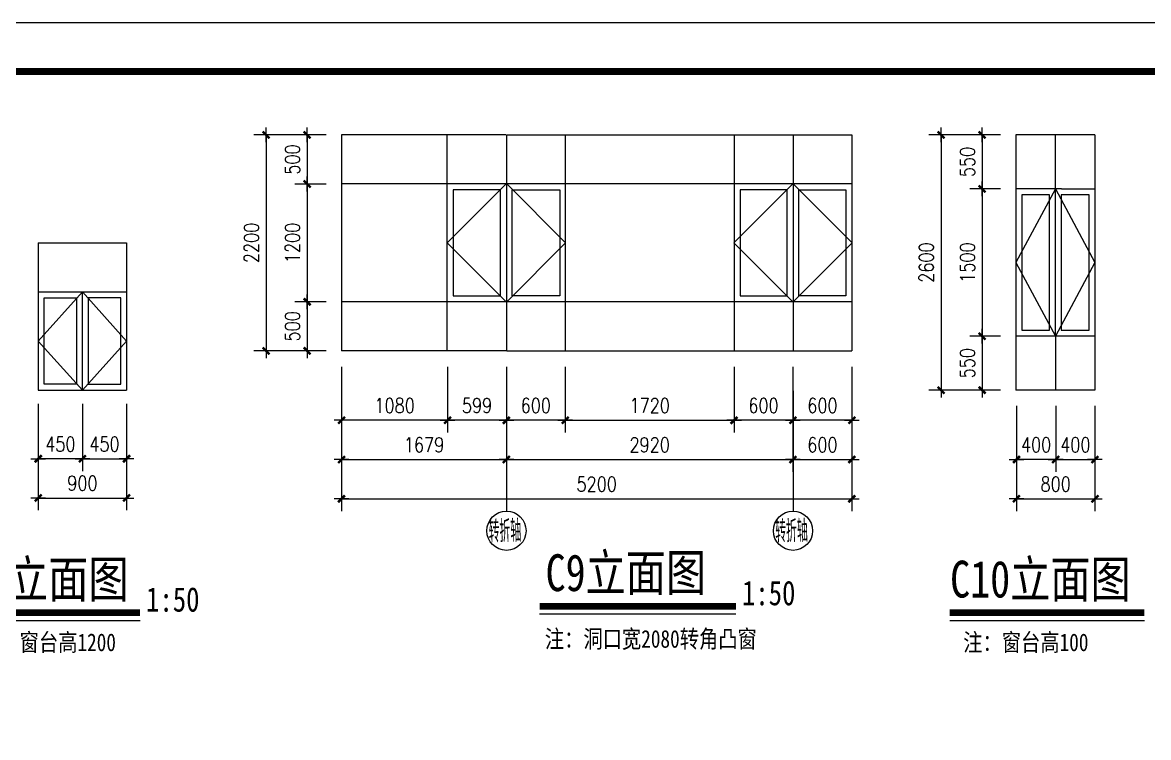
# Model space of a CAD drawing. Extents: x 12400 to 217743, y 90685 to 209848.
# Drawn here: x 200470 to 211942, y 125387 to 132670 of the extents above; entities that cross this region are included whole.
import ezdxf
from ezdxf.enums import TextEntityAlignment as Align

# ---------------------------------------------------------------- set-up
doc = ezdxf.new("R2010")
doc.units = 0
doc.header["$LTSCALE"] = 200
doc.layers.get('0').update_dxf_attribs({"linetype": 'CONTINUOUS'})
doc.layers.get('DEFPOINTS').update_dxf_attribs({"linetype": 'CONTINUOUS'})
for name, color, linetype in [('AXIS_TEXT', 7, 'CONTINUOUS'), ('PUB_DIM', 3, 'CONTINUOUS'), ('PUB_TITLE', 143, 'CONTINUOUS'), ('WINDOW', 2, 'CONTINUOUS')]:
    doc.layers.add(name, color=color, linetype=linetype)
doc.layers.add('LAYER1', color=3, linetype='CONTINUOUS', lineweight=18)
doc.styles.add('-黑体', font='SIMHEI.TTF', dxfattribs={"width": 0.8})
doc.styles.add('_HZTXT', font='txt.shx', dxfattribs={"width": 0.8, "bigfont": 'hztxt.shx'})
doc.styles.add('DIM_FONT', font='SIMPLEX', dxfattribs={"width": 0.8})
doc.dimstyles.new('DIMN50', dxfattribs={"dimscale": 0.5, "dimtxt": 300, "dimasz": 1, "dimexe": 250, "dimexo": 300, "dimgap": 150, "dimtad": 1, "dimdec": 0, "dimzin": 0, "dimdsep": 46, "dimtxsty": 'DIM_FONT', "dimblk": '_DIMX', "dimblk1": 'DOTSMALL', "dimblk2": 'DOTSMALL', "dimcen": 2.5, "dimclrt": 7, "dimadec": 0, "dimazin": 0, "dimtfac": 1, "dimtdec": 0, "dimtix": 1, "dimtmove": 2, "dimatfit": 3, "dimldrblk": '_DIMX', "dimfxl": 0, "dimtolj": 1, "dimtzin": 0, "dimarcsym": 0})

# ---------------------------------------------------------------- blocks, each defined once
blk = doc.blocks.new('_DIMX')
blk.add_line((-150, 0), (150, 0))
at = {"const_width": 50}
blk.add_lwpolyline([(-70, -70), (70, 70)], dxfattribs=at)
blk = doc.blocks.new('*D2482')
at = {"layer": 'DEFPOINTS', "color": 0, "linetype": 'Continuous'}
for p in [(201080, 128935, -483), (201530, 128935), (201530, 128226)]:
    blk.add_point(p, dxfattribs=at)
at = {"layer": 'PUB_DIM', "color": 0, "linetype": 'Continuous', "lineweight": -2}
for p, q in [((201080, 128785), (201080, 128101)), ((201530, 128785), (201530, 128101)), ((201080, 128226), (201079, 128226)), ((201080, 128226), (201530, 128226)), ((201531, 128226), (201531, 128226))]:
    blk.add_line(p, q, dxfattribs=at)
at = {"layer": 'PUB_DIM', "color": 0, "linetype": 'Continuous', "lineweight": -2, "xscale": 0.5, "yscale": 0.5, "zscale": 0.5}
blk.add_blockref('_DIMX', (201080, 128226), dxfattribs=at)
at = {"layer": 'PUB_DIM', "color": 0, "linetype": 'Continuous', "lineweight": -2, "xscale": 0.5, "yscale": 0.5, "zscale": 0.5, "rotation": 180}
blk.add_blockref('_DIMX', (201530, 128226), dxfattribs=at)
at = {"layer": 'PUB_DIM', "color": 7, "linetype": 'Continuous', "insert": (201305, 128376), "char_height": 150, "attachment_point": 5, "style": 'DIM_FONT'}
blk.add_mtext('\\A1;450', dxfattribs=at)
blk = doc.blocks.new('_DOTSMALL')
at = {"color": 0, "linetype": 'ByBlock', "const_width": 0.5}
blk.add_lwpolyline([(-0.0625, 0, 1), (0.0625, 0, 1)], format="xyb", close=True, dxfattribs=at)
blk = doc.blocks.new('*D2483')
at = {"layer": 'DEFPOINTS', "color": 0, "linetype": 'Continuous'}
for p in [(200630, 128935), (201080, 128935, -483), (200630, 128226)]:
    blk.add_point(p, dxfattribs=at)
at = {"layer": 'PUB_DIM', "color": 0, "linetype": 'Continuous', "lineweight": -2}
for p, q in [((200630, 128785), (200630, 128101)), ((201080, 128785), (201080, 128101)), ((200630, 128226), (200629, 128226)), ((201080, 128226), (200630, 128226)), ((201081, 128226), (201081, 128226))]:
    blk.add_line(p, q, dxfattribs=at)
at = {"layer": 'PUB_DIM', "color": 0, "linetype": 'Continuous', "lineweight": -2, "xscale": 0.5, "yscale": 0.5, "zscale": 0.5}
blk.add_blockref('_DIMX', (200630, 128226), dxfattribs=at)
at = {"layer": 'PUB_DIM', "color": 0, "linetype": 'Continuous', "lineweight": -2, "xscale": 0.5, "yscale": 0.5, "zscale": 0.5, "rotation": 180}
blk.add_blockref('_DIMX', (201080, 128226), dxfattribs=at)
at = {"layer": 'PUB_DIM', "color": 7, "linetype": 'Continuous', "insert": (200855, 128376), "char_height": 150, "attachment_point": 5, "style": 'DIM_FONT'}
blk.add_mtext('\\A1;450', dxfattribs=at)
blk = doc.blocks.new('*D2487')
at = {"layer": 'DEFPOINTS', "color": 0, "linetype": 'Continuous'}
for p in [(200630, 128647), (201530, 128251), (201530, 127826)]:
    blk.add_point(p, dxfattribs=at)
at = {"layer": 'PUB_DIM', "color": 0, "linetype": 'Continuous', "lineweight": -2}
for p, q in [((200630, 128497), (200630, 127701)), ((201530, 128101), (201530, 127701)), ((200631, 127826), (201530, 127826))]:
    blk.add_line(p, q, dxfattribs=at)
at = {"layer": 'PUB_DIM', "color": 0, "linetype": 'Continuous', "lineweight": -2, "xscale": 0.5, "yscale": 0.5, "zscale": 0.5, "rotation": 180}
blk.add_blockref('_DIMX', (200630, 127826), dxfattribs=at)
at = {"layer": 'PUB_DIM', "color": 0, "linetype": 'Continuous', "lineweight": -2, "xscale": 0.5, "yscale": 0.5, "zscale": 0.5}
blk.add_blockref('_DIMX', (201530, 127826), dxfattribs=at)
at = {"layer": 'PUB_DIM', "color": 7, "linetype": 'Continuous', "insert": (201080, 127976), "char_height": 150, "attachment_point": 5, "style": 'DIM_FONT'}
blk.add_mtext('\\A1;900', dxfattribs=at)
blk = doc.blocks.new('*D2488')
at = {"layer": 'DEFPOINTS', "color": 0, "linetype": 'Continuous'}
for p in [(205400, 129314), (206000, 129314, -483), (205400, 128618)]:
    blk.add_point(p, dxfattribs=at)
at = {"layer": 'PUB_DIM', "color": 0, "linetype": 'Continuous', "lineweight": -2}
for p, q in [((205400, 129164), (205400, 128493)), ((206000, 129164), (206000, 128493)), ((206000, 128618), (205401, 128618))]:
    blk.add_line(p, q, dxfattribs=at)
at = {"layer": 'PUB_DIM', "color": 0, "linetype": 'Continuous', "lineweight": -2, "xscale": 0.5, "yscale": 0.5, "zscale": 0.5, "rotation": 180}
blk.add_blockref('_DIMX', (205400, 128618), dxfattribs=at)
at = {"layer": 'PUB_DIM', "color": 0, "linetype": 'Continuous', "lineweight": -2, "xscale": 0.5, "yscale": 0.5, "zscale": 0.5}
blk.add_blockref('_DIMX', (206000, 128618), dxfattribs=at)
at = {"layer": 'PUB_DIM', "color": 7, "linetype": 'Continuous', "insert": (205700, 128768), "char_height": 150, "attachment_point": 5, "style": 'DIM_FONT'}
blk.add_mtext('\\A1;600', dxfattribs=at)
blk = doc.blocks.new('*D2489')
at = {"layer": 'DEFPOINTS', "color": 0, "linetype": 'Continuous'}
for p in [(206000, 129314), (207720, 129314, -483), (207720, 128618)]:
    blk.add_point(p, dxfattribs=at)
at = {"layer": 'PUB_DIM', "color": 0, "linetype": 'Continuous', "lineweight": -2}
for p, q in [((206000, 129164), (206000, 128493)), ((207720, 129164), (207720, 128493)), ((206001, 128618), (207720, 128618))]:
    blk.add_line(p, q, dxfattribs=at)
at = {"layer": 'PUB_DIM', "color": 0, "linetype": 'Continuous', "lineweight": -2, "xscale": 0.5, "yscale": 0.5, "zscale": 0.5, "rotation": 180}
blk.add_blockref('_DIMX', (206000, 128618), dxfattribs=at)
at = {"layer": 'PUB_DIM', "color": 0, "linetype": 'Continuous', "lineweight": -2, "xscale": 0.5, "yscale": 0.5, "zscale": 0.5}
blk.add_blockref('_DIMX', (207720, 128618), dxfattribs=at)
at = {"layer": 'PUB_DIM', "color": 7, "linetype": 'Continuous', "insert": (206860, 128768), "char_height": 150, "attachment_point": 5, "style": 'DIM_FONT'}
blk.add_mtext('\\A1;1720', dxfattribs=at)
blk = doc.blocks.new('*D2490')
at = {"layer": 'DEFPOINTS', "color": 0, "linetype": 'Continuous'}
for p in [(205400, 129073, 665), (208320, 129083, 982), (208320, 128218)]:
    blk.add_point(p, dxfattribs=at)
at = {"layer": 'PUB_DIM', "color": 0, "linetype": 'Continuous', "lineweight": -2}
for p, q in [((205400, 128923), (205400, 128093)), ((208320, 128933), (208320, 128093)), ((205401, 128218), (208320, 128218))]:
    blk.add_line(p, q, dxfattribs=at)
at = {"layer": 'PUB_DIM', "color": 0, "linetype": 'Continuous', "lineweight": -2, "xscale": 0.5, "yscale": 0.5, "zscale": 0.5, "rotation": 180}
blk.add_blockref('_DIMX', (205400, 128218), dxfattribs=at)
at = {"layer": 'PUB_DIM', "color": 0, "linetype": 'Continuous', "lineweight": -2, "xscale": 0.5, "yscale": 0.5, "zscale": 0.5}
blk.add_blockref('_DIMX', (208320, 128218), dxfattribs=at)
at = {"layer": 'PUB_DIM', "color": 7, "linetype": 'Continuous', "insert": (206860, 128368), "char_height": 150, "attachment_point": 5, "style": 'DIM_FONT'}
blk.add_mtext('\\A1;2920', dxfattribs=at)
blk = doc.blocks.new('*D2491')
at = {"layer": 'DEFPOINTS', "color": 0, "linetype": 'Continuous'}
for p in [(203715, 131025), (203370, 129825), (203715, 129825)]:
    blk.add_point(p, dxfattribs=at)
at = {"layer": 'PUB_DIM', "color": 0, "linetype": 'Continuous', "lineweight": -2}
for p, q in [((203565, 131025), (203245, 131025)), ((203370, 131025), (203370, 129826)), ((203565, 129825), (203245, 129825))]:
    blk.add_line(p, q, dxfattribs=at)
at = {"layer": 'PUB_DIM', "color": 0, "linetype": 'Continuous', "lineweight": -2, "xscale": 0.5, "yscale": 0.5, "zscale": 0.5}
for p, rotation in [((203370, 131025), 90), ((203370, 129825), 270)]:
    blk.add_blockref('_DIMX', p, dxfattribs=dict(at, rotation=rotation))
at = {"layer": 'PUB_DIM', "color": 7, "linetype": 'Continuous', "insert": (203220, 130425), "char_height": 150, "attachment_point": 5, "rotation": 90, "style": 'DIM_FONT'}
blk.add_mtext('\\A1;1200', dxfattribs=at)
blk = doc.blocks.new('*D2492')
at = {"layer": 'DEFPOINTS', "color": 0, "linetype": 'Continuous'}
for p in [(203643, 131525), (202952, 129325), (203643, 129325)]:
    blk.add_point(p, dxfattribs=at)
at = {"layer": 'PUB_DIM', "color": 0, "linetype": 'Continuous', "lineweight": -2}
for p, q in [((203493, 131525), (202827, 131525)), ((202952, 131525), (202952, 129326)), ((203493, 129325), (202827, 129325))]:
    blk.add_line(p, q, dxfattribs=at)
at = {"layer": 'PUB_DIM', "color": 0, "linetype": 'Continuous', "lineweight": -2, "xscale": 0.5, "yscale": 0.5, "zscale": 0.5}
for p, rotation in [((202952, 131525), 90), ((202952, 129325), 270)]:
    blk.add_blockref('_DIMX', p, dxfattribs=dict(at, rotation=rotation))
at = {"layer": 'PUB_DIM', "color": 7, "linetype": 'Continuous', "insert": (202802, 130425), "char_height": 150, "attachment_point": 5, "rotation": 90, "style": 'DIM_FONT'}
blk.add_mtext('\\A1;2200', dxfattribs=at)
blk = doc.blocks.new('*D2493')
at = {"layer": 'DEFPOINTS', "color": 0, "linetype": 'Continuous'}
for p in [(203715, 131525), (203370, 131025), (203715, 131025)]:
    blk.add_point(p, dxfattribs=at)
at = {"layer": 'PUB_DIM', "color": 0, "linetype": 'Continuous', "lineweight": -2}
for p, q in [((203565, 131525), (203245, 131525)), ((203370, 131525), (203370, 131026)), ((203565, 131025), (203245, 131025))]:
    blk.add_line(p, q, dxfattribs=at)
at = {"layer": 'PUB_DIM', "color": 0, "linetype": 'Continuous', "lineweight": -2, "xscale": 0.5, "yscale": 0.5, "zscale": 0.5}
for p, rotation in [((203370, 131525), 90), ((203370, 131025), 270)]:
    blk.add_blockref('_DIMX', p, dxfattribs=dict(at, rotation=rotation))
at = {"layer": 'PUB_DIM', "color": 7, "linetype": 'Continuous', "insert": (203220, 131275), "char_height": 150, "attachment_point": 5, "rotation": 90, "style": 'DIM_FONT'}
blk.add_mtext('\\A1;500', dxfattribs=at)
blk = doc.blocks.new('*D2494')
at = {"layer": 'DEFPOINTS', "color": 0, "linetype": 'Continuous'}
for p in [(203715, 129825), (203370, 129325), (203715, 129325)]:
    blk.add_point(p, dxfattribs=at)
at = {"layer": 'PUB_DIM', "color": 0, "linetype": 'Continuous', "lineweight": -2}
for p, q in [((203565, 129825), (203245, 129825)), ((203370, 129825), (203370, 129326)), ((203565, 129325), (203245, 129325))]:
    blk.add_line(p, q, dxfattribs=at)
at = {"layer": 'PUB_DIM', "color": 0, "linetype": 'Continuous', "lineweight": -2, "xscale": 0.5, "yscale": 0.5, "zscale": 0.5}
for p, rotation in [((203370, 129825), 90), ((203370, 129325), 270)]:
    blk.add_blockref('_DIMX', p, dxfattribs=dict(at, rotation=rotation))
at = {"layer": 'PUB_DIM', "color": 7, "linetype": 'Continuous', "insert": (203220, 129575), "char_height": 150, "attachment_point": 5, "rotation": 90, "style": 'DIM_FONT'}
blk.add_mtext('\\A1;500', dxfattribs=at)
blk = doc.blocks.new('A$C55AC4DBD')
blk.add_circle((200, 200, 483), 200)
at = {"layer": 'AXIS_TEXT', "style": '_HZTXT', "width": 0.51111}
blk.add_attdef('转折轴', text='', height=224, rotation=1.7767, dxfattribs=at).set_placement((22, 78, 483), (354, 88, 483), align=Align.FIT)
blk = doc.blocks.new('*D2495')
at = {"layer": 'DEFPOINTS', "color": 0, "linetype": 'Continuous'}
for p in [(207720, 129314), (208320, 129314, -483), (207720, 128618)]:
    blk.add_point(p, dxfattribs=at)
at = {"layer": 'PUB_DIM', "color": 0, "linetype": 'Continuous', "lineweight": -2}
for p, q in [((207720, 129164), (207720, 128493)), ((208320, 129164), (208320, 128493)), ((208320, 128618), (207721, 128618))]:
    blk.add_line(p, q, dxfattribs=at)
at = {"layer": 'PUB_DIM', "color": 0, "linetype": 'Continuous', "lineweight": -2, "xscale": 0.5, "yscale": 0.5, "zscale": 0.5, "rotation": 180}
blk.add_blockref('_DIMX', (207720, 128618), dxfattribs=at)
at = {"layer": 'PUB_DIM', "color": 0, "linetype": 'Continuous', "lineweight": -2, "xscale": 0.5, "yscale": 0.5, "zscale": 0.5}
blk.add_blockref('_DIMX', (208320, 128618), dxfattribs=at)
at = {"layer": 'PUB_DIM', "color": 7, "linetype": 'Continuous', "insert": (208020, 128768), "char_height": 150, "attachment_point": 5, "style": 'DIM_FONT'}
blk.add_mtext('\\A1;600', dxfattribs=at)
blk = doc.blocks.new('*D2496')
at = {"layer": 'DEFPOINTS', "color": 0, "linetype": 'Continuous'}
for p in [(210520, 131525), (209829, 128925), (210520, 128925)]:
    blk.add_point(p, dxfattribs=at)
at = {"layer": 'PUB_DIM', "color": 0, "linetype": 'Continuous', "lineweight": -2}
for p, q in [((210370, 131525), (209704, 131525)), ((209829, 131525), (209829, 128926)), ((210370, 128925), (209704, 128925))]:
    blk.add_line(p, q, dxfattribs=at)
at = {"layer": 'PUB_DIM', "color": 0, "linetype": 'Continuous', "lineweight": -2, "xscale": 0.5, "yscale": 0.5, "zscale": 0.5}
for p, rotation in [((209829, 131525), 90), ((209829, 128925), 270)]:
    blk.add_blockref('_DIMX', p, dxfattribs=dict(at, rotation=rotation))
at = {"layer": 'PUB_DIM', "color": 7, "linetype": 'Continuous', "insert": (209679, 130225), "char_height": 150, "attachment_point": 5, "rotation": 90, "style": 'DIM_FONT'}
blk.add_mtext('\\A1;2600', dxfattribs=at)
blk = doc.blocks.new('*D2497')
at = {"layer": 'DEFPOINTS', "color": 0, "linetype": 'Continuous'}
for p in [(210584, 130975), (210247, 129475), (210584, 129475)]:
    blk.add_point(p, dxfattribs=at)
at = {"layer": 'PUB_DIM', "color": 0, "linetype": 'Continuous', "lineweight": -2}
for p, q in [((210434, 130975), (210122, 130975)), ((210247, 130975), (210247, 129476)), ((210434, 129475), (210122, 129475))]:
    blk.add_line(p, q, dxfattribs=at)
at = {"layer": 'PUB_DIM', "color": 0, "linetype": 'Continuous', "lineweight": -2, "xscale": 0.5, "yscale": 0.5, "zscale": 0.5}
for p, rotation in [((210247, 130975), 90), ((210247, 129475), 270)]:
    blk.add_blockref('_DIMX', p, dxfattribs=dict(at, rotation=rotation))
at = {"layer": 'PUB_DIM', "color": 7, "linetype": 'Continuous', "insert": (210097, 130225), "char_height": 150, "attachment_point": 5, "rotation": 90, "style": 'DIM_FONT'}
blk.add_mtext('\\A1;1500', dxfattribs=at)
blk = doc.blocks.new('*D2498')
at = {"layer": 'DEFPOINTS', "color": 0, "linetype": 'Continuous'}
for p in [(210997, 128914), (211397, 128914), (211397, 128218)]:
    blk.add_point(p, dxfattribs=at)
at = {"layer": 'PUB_DIM', "color": 0, "linetype": 'Continuous', "lineweight": -2}
for p, q in [((210997, 128764), (210997, 128093)), ((211397, 128764), (211397, 128093)), ((210996, 128218), (210996, 128218)), ((210997, 128218), (211397, 128218)), ((211397, 128218), (211398, 128218))]:
    blk.add_line(p, q, dxfattribs=at)
at = {"layer": 'PUB_DIM', "color": 0, "linetype": 'Continuous', "lineweight": -2, "xscale": 0.5, "yscale": 0.5, "zscale": 0.5}
blk.add_blockref('_DIMX', (210997, 128218), dxfattribs=at)
at = {"layer": 'PUB_DIM', "color": 0, "linetype": 'Continuous', "lineweight": -2, "xscale": 0.5, "yscale": 0.5, "zscale": 0.5, "rotation": 180}
blk.add_blockref('_DIMX', (211397, 128218), dxfattribs=at)
at = {"layer": 'PUB_DIM', "color": 7, "linetype": 'Continuous', "insert": (211197, 128368), "char_height": 150, "attachment_point": 5, "style": 'DIM_FONT'}
blk.add_mtext('\\A1;400', dxfattribs=at)
blk = doc.blocks.new('*D2499')
at = {"layer": 'DEFPOINTS', "color": 0, "linetype": 'Continuous'}
for p in [(210597, 128914), (210997, 128914), (210597, 128218)]:
    blk.add_point(p, dxfattribs=at)
at = {"layer": 'PUB_DIM', "color": 0, "linetype": 'Continuous', "lineweight": -2}
for p, q in [((210597, 128764), (210597, 128093)), ((210997, 128764), (210997, 128093)), ((210596, 128218), (210596, 128218)), ((210997, 128218), (210597, 128218)), ((210997, 128218), (210998, 128218))]:
    blk.add_line(p, q, dxfattribs=at)
at = {"layer": 'PUB_DIM', "color": 0, "linetype": 'Continuous', "lineweight": -2, "xscale": 0.5, "yscale": 0.5, "zscale": 0.5}
blk.add_blockref('_DIMX', (210597, 128218), dxfattribs=at)
at = {"layer": 'PUB_DIM', "color": 0, "linetype": 'Continuous', "lineweight": -2, "xscale": 0.5, "yscale": 0.5, "zscale": 0.5, "rotation": 180}
blk.add_blockref('_DIMX', (210997, 128218), dxfattribs=at)
at = {"layer": 'PUB_DIM', "color": 7, "linetype": 'Continuous', "insert": (210797, 128368), "char_height": 150, "attachment_point": 5, "style": 'DIM_FONT'}
blk.add_mtext('\\A1;400', dxfattribs=at)
blk = doc.blocks.new('*D2500')
at = {"layer": 'DEFPOINTS', "color": 0, "linetype": 'Continuous'}
for p in [(210597, 128666), (211397, 128243), (211397, 127818)]:
    blk.add_point(p, dxfattribs=at)
at = {"layer": 'PUB_DIM', "color": 0, "linetype": 'Continuous', "lineweight": -2}
for p, q in [((210597, 128516), (210597, 127693)), ((211397, 128093), (211397, 127693)), ((210597, 127818), (211396, 127818))]:
    blk.add_line(p, q, dxfattribs=at)
at = {"layer": 'PUB_DIM', "color": 0, "linetype": 'Continuous', "lineweight": -2, "xscale": 0.5, "yscale": 0.5, "zscale": 0.5, "rotation": 180}
blk.add_blockref('_DIMX', (210597, 127818), dxfattribs=at)
at = {"layer": 'PUB_DIM', "color": 0, "linetype": 'Continuous', "lineweight": -2, "xscale": 0.5, "yscale": 0.5, "zscale": 0.5}
blk.add_blockref('_DIMX', (211397, 127818), dxfattribs=at)
at = {"layer": 'PUB_DIM', "color": 7, "linetype": 'Continuous', "insert": (210997, 127968), "char_height": 150, "attachment_point": 5, "style": 'DIM_FONT'}
blk.add_mtext('\\A1;800', dxfattribs=at)
blk = doc.blocks.new('*D2501')
at = {"layer": 'DEFPOINTS', "color": 0, "linetype": 'Continuous'}
for p in [(210584, 129475), (210247, 128925), (210584, 128925)]:
    blk.add_point(p, dxfattribs=at)
at = {"layer": 'PUB_DIM', "color": 0, "linetype": 'Continuous', "lineweight": -2}
for p, q in [((210434, 129475), (210122, 129475)), ((210247, 129475), (210247, 128926)), ((210434, 128925), (210122, 128925))]:
    blk.add_line(p, q, dxfattribs=at)
at = {"layer": 'PUB_DIM', "color": 0, "linetype": 'Continuous', "lineweight": -2, "xscale": 0.5, "yscale": 0.5, "zscale": 0.5}
for p, rotation in [((210247, 129475), 90), ((210247, 128925), 270)]:
    blk.add_blockref('_DIMX', p, dxfattribs=dict(at, rotation=rotation))
at = {"layer": 'PUB_DIM', "color": 7, "linetype": 'Continuous', "insert": (210097, 129200), "char_height": 150, "attachment_point": 5, "rotation": 90, "style": 'DIM_FONT'}
blk.add_mtext('\\A1;550', dxfattribs=at)
blk = doc.blocks.new('*D2502')
at = {"layer": 'DEFPOINTS', "color": 0, "linetype": 'Continuous'}
for p in [(210584, 131525), (210247, 130975), (210584, 130975)]:
    blk.add_point(p, dxfattribs=at)
at = {"layer": 'PUB_DIM', "color": 0, "linetype": 'Continuous', "lineweight": -2}
for p, q in [((210434, 131525), (210122, 131525)), ((210247, 131525), (210247, 130976)), ((210434, 130975), (210122, 130975))]:
    blk.add_line(p, q, dxfattribs=at)
at = {"layer": 'PUB_DIM', "color": 0, "linetype": 'Continuous', "lineweight": -2, "xscale": 0.5, "yscale": 0.5, "zscale": 0.5}
for p, rotation in [((210247, 131525), 90), ((210247, 130975), 270)]:
    blk.add_blockref('_DIMX', p, dxfattribs=dict(at, rotation=rotation))
at = {"layer": 'PUB_DIM', "color": 7, "linetype": 'Continuous', "insert": (210097, 131250), "char_height": 150, "attachment_point": 5, "rotation": 90, "style": 'DIM_FONT'}
blk.add_mtext('\\A1;550', dxfattribs=at)
blk = doc.blocks.new('*D2554')
at = {"layer": 'DEFPOINTS', "color": 0, "linetype": 'Continuous'}
for p in [(208320, 129314), (208920, 129314, -527), (208320, 128618)]:
    blk.add_point(p, dxfattribs=at)
at = {"layer": 'PUB_DIM', "color": 0, "linetype": 'Continuous', "lineweight": -2}
for p, q in [((208320, 129164), (208320, 128493)), ((208920, 129164), (208920, 128493)), ((208920, 128618), (208321, 128618))]:
    blk.add_line(p, q, dxfattribs=at)
at = {"layer": 'PUB_DIM', "color": 0, "linetype": 'Continuous', "lineweight": -2, "xscale": 0.5, "yscale": 0.5, "zscale": 0.5, "rotation": 180}
blk.add_blockref('_DIMX', (208320, 128618), dxfattribs=at)
at = {"layer": 'PUB_DIM', "color": 0, "linetype": 'Continuous', "lineweight": -2, "xscale": 0.5, "yscale": 0.5, "zscale": 0.5}
blk.add_blockref('_DIMX', (208920, 128618), dxfattribs=at)
at = {"layer": 'PUB_DIM', "color": 7, "linetype": 'Continuous', "insert": (208620, 128768), "char_height": 150, "attachment_point": 5, "style": 'DIM_FONT'}
blk.add_mtext('\\A1;600', dxfattribs=at)
blk = doc.blocks.new('*D2568')
at = {"layer": 'DEFPOINTS', "color": 0, "linetype": 'Continuous'}
for p in [(204801, 129314, 260), (205400, 129314, -483), (204801, 128618)]:
    blk.add_point(p, dxfattribs=at)
at = {"layer": 'PUB_DIM', "color": 0, "linetype": 'Continuous', "lineweight": -2}
for p, q in [((204801, 129164), (204801, 128493)), ((205400, 129164), (205400, 128493)), ((205400, 128618), (204801, 128618))]:
    blk.add_line(p, q, dxfattribs=at)
at = {"layer": 'PUB_DIM', "color": 0, "linetype": 'Continuous', "lineweight": -2, "xscale": 0.5, "yscale": 0.5, "zscale": 0.5, "rotation": 180}
blk.add_blockref('_DIMX', (204801, 128618), dxfattribs=at)
at = {"layer": 'PUB_DIM', "color": 0, "linetype": 'Continuous', "lineweight": -2, "xscale": 0.5, "yscale": 0.5, "zscale": 0.5}
blk.add_blockref('_DIMX', (205400, 128618), dxfattribs=at)
at = {"layer": 'PUB_DIM', "color": 7, "linetype": 'Continuous', "insert": (205101, 128768), "char_height": 150, "attachment_point": 5, "style": 'DIM_FONT'}
blk.add_mtext('\\A1;599', dxfattribs=at)
blk = doc.blocks.new('*D2569')
at = {"layer": 'DEFPOINTS', "color": 0, "linetype": 'Continuous'}
for p in [(203721, 129314, 267), (204801, 129314, -483), (203721, 128618)]:
    blk.add_point(p, dxfattribs=at)
at = {"layer": 'PUB_DIM', "color": 0, "linetype": 'Continuous', "lineweight": -2}
for p, q in [((203721, 129164), (203721, 128493)), ((204801, 129164), (204801, 128493)), ((204800, 128618), (203721, 128618))]:
    blk.add_line(p, q, dxfattribs=at)
at = {"layer": 'PUB_DIM', "color": 0, "linetype": 'Continuous', "lineweight": -2, "xscale": 0.5, "yscale": 0.5, "zscale": 0.5, "rotation": 180}
blk.add_blockref('_DIMX', (203721, 128618), dxfattribs=at)
at = {"layer": 'PUB_DIM', "color": 0, "linetype": 'Continuous', "lineweight": -2, "xscale": 0.5, "yscale": 0.5, "zscale": 0.5}
blk.add_blockref('_DIMX', (204801, 128618), dxfattribs=at)
at = {"layer": 'PUB_DIM', "color": 7, "linetype": 'Continuous', "insert": (204261, 128768), "char_height": 150, "attachment_point": 5, "style": 'DIM_FONT'}
blk.add_mtext('\\A1;1080', dxfattribs=at)
blk = doc.blocks.new('*D2570')
at = {"layer": 'DEFPOINTS', "color": 0, "linetype": 'Continuous'}
for p in [(203720, 128666, 483), (208920, 128686, 1048), (208920, 127818)]:
    blk.add_point(p, dxfattribs=at)
at = {"layer": 'PUB_DIM', "color": 0, "linetype": 'Continuous', "lineweight": -2}
for p, q in [((203720, 128516), (203720, 127693)), ((208920, 128536), (208920, 127693)), ((203721, 127818), (208920, 127818))]:
    blk.add_line(p, q, dxfattribs=at)
at = {"layer": 'PUB_DIM', "color": 0, "linetype": 'Continuous', "lineweight": -2, "xscale": 0.5, "yscale": 0.5, "zscale": 0.5, "rotation": 180}
blk.add_blockref('_DIMX', (203720, 127818), dxfattribs=at)
at = {"layer": 'PUB_DIM', "color": 0, "linetype": 'Continuous', "lineweight": -2, "xscale": 0.5, "yscale": 0.5, "zscale": 0.5}
blk.add_blockref('_DIMX', (208920, 127818), dxfattribs=at)
at = {"layer": 'PUB_DIM', "color": 7, "linetype": 'Continuous', "insert": (206320, 127968), "char_height": 150, "attachment_point": 5, "style": 'DIM_FONT'}
blk.add_mtext('\\A1;5200', dxfattribs=at)
blk = doc.blocks.new('*D2571')
at = {"layer": 'DEFPOINTS', "color": 0, "linetype": 'Continuous'}
for p in [(208320, 129073, 665), (208920, 129075, 730), (208920, 128218)]:
    blk.add_point(p, dxfattribs=at)
at = {"layer": 'PUB_DIM', "color": 0, "linetype": 'Continuous', "lineweight": -2}
for p, q in [((208320, 128923), (208320, 128093)), ((208920, 128925), (208920, 128093)), ((208321, 128218), (208920, 128218))]:
    blk.add_line(p, q, dxfattribs=at)
at = {"layer": 'PUB_DIM', "color": 0, "linetype": 'Continuous', "lineweight": -2, "xscale": 0.5, "yscale": 0.5, "zscale": 0.5, "rotation": 180}
blk.add_blockref('_DIMX', (208320, 128218), dxfattribs=at)
at = {"layer": 'PUB_DIM', "color": 0, "linetype": 'Continuous', "lineweight": -2, "xscale": 0.5, "yscale": 0.5, "zscale": 0.5}
blk.add_blockref('_DIMX', (208920, 128218), dxfattribs=at)
at = {"layer": 'PUB_DIM', "color": 7, "linetype": 'Continuous', "insert": (208620, 128368), "char_height": 150, "attachment_point": 5, "style": 'DIM_FONT'}
blk.add_mtext('\\A1;600', dxfattribs=at)
blk = doc.blocks.new('*D2572')
at = {"layer": 'DEFPOINTS', "color": 0, "linetype": 'Continuous'}
for p in [(203721, 129069, 548), (205400, 129075, 730), (205400, 128218)]:
    blk.add_point(p, dxfattribs=at)
at = {"layer": 'PUB_DIM', "color": 0, "linetype": 'Continuous', "lineweight": -2}
for p, q in [((203721, 128919), (203721, 128093)), ((205400, 128925), (205400, 128093)), ((203721, 128218), (205400, 128218))]:
    blk.add_line(p, q, dxfattribs=at)
at = {"layer": 'PUB_DIM', "color": 0, "linetype": 'Continuous', "lineweight": -2, "xscale": 0.5, "yscale": 0.5, "zscale": 0.5, "rotation": 180}
blk.add_blockref('_DIMX', (203721, 128218), dxfattribs=at)
at = {"layer": 'PUB_DIM', "color": 0, "linetype": 'Continuous', "lineweight": -2, "xscale": 0.5, "yscale": 0.5, "zscale": 0.5}
blk.add_blockref('_DIMX', (205400, 128218), dxfattribs=at)
at = {"layer": 'PUB_DIM', "color": 7, "linetype": 'Continuous', "insert": (204561, 128368), "char_height": 150, "attachment_point": 5, "style": 'DIM_FONT'}
blk.add_mtext('\\A1;1679', dxfattribs=at)

msp = doc.modelspace()

# ---------------------------------------------------------------- linework, layer by layer
for p, q in [((210993.629, 130975.375), (210993.629, 131525.375)), ((210993.629, 129475.375), (210993.629, 128925.375)), ((199911.322, 126579.972), (201667.448, 126579.972)), ((205737.552, 126645.319), (207739.33, 126645.319)), ((209918.275, 126579.972), (211900.415, 126579.972))]:
    msp.add_line(p, q)
at = {"const_width": 69.444}
for points in [[(199911.322, 126657.21), (201667.448, 126657.21)], [(205737.552, 126722.557), (207739.33, 126722.557)], [(209918.275, 126657.21), (211900.415, 126657.21)]]:
    msp.add_lwpolyline(points, dxfattribs=at)
at = {"layer": 'LAYER1', "color": 8, "ltscale": 0.6, "elevation": 482.681}
for points in [[(205397.181, 131025.277), (204797.181, 130425.277), (205397.181, 129825.277)], [(205403.634, 131025.277), (206003.634, 130425.277), (205403.634, 129825.277)], [(208317.181, 131025.277), (207717.181, 130425.277), (208317.181, 129825.277)], [(208323.634, 131025.277), (208923.634, 130425.277), (208323.634, 129825.277)]]:
    msp.add_lwpolyline(points, dxfattribs=at)
at = {"layer": 'LAYER1', "color": 8, "ltscale": 0.6}
for points in [[(210993.629, 130975.375), (210590.402, 130225.375), (210993.629, 129475.375)], [(210993.629, 130975.375), (211396.855, 130225.375), (210993.629, 129475.375)], [(201080.179, 129925.375), (200630.179, 129425.375), (201080.179, 128925.375)], [(201080.179, 129925.375), (201530.179, 129425.375), (201080.179, 128925.375)]]:
    msp.add_lwpolyline(points, dxfattribs=at)
at = {"layer": 'PUB_DIM', "linetype": 'Continuous'}
for p, q in [((205400.407, 128917.784, 482.681), (205400.407, 127692.997)), ((208320.407, 128917.784, 482.681), (208320.407, 127692.997))]:
    msp.add_line(p, q, dxfattribs=at)
at = {"layer": 'PUB_TITLE'}
msp.add_lwpolyline([(217689.69, 102970.244), (175639.69, 102970.244), (175639.69, 132670.244), (217689.69, 132670.244)], close=True, dxfattribs=at)
at = {"layer": 'PUB_TITLE', "const_width": 70}
msp.add_lwpolyline([(176889.69, 103470.244), (176889.69, 132170.244), (217189.69, 132170.244), (217189.69, 103470.244)], close=True, dxfattribs=at)
at = {"layer": 'WINDOW', "color": 4}
for p, q in [((205393.954, 131525.277, 482.681), (203720.954, 131525.277, 482.681)), ((203720.954, 131525.277, 482.681), (203720.954, 129325.277, 482.681)), ((204793.954, 131525.277, 482.681), (204793.954, 129325.277, 482.681)), ((205400.407, 131525.277, 482.681), (205400.407, 129325.277, 482.681)), ((205400.407, 131525.277, 482.681), (205400.407, 129325.277, 482.681)), ((205400.407, 131525.277, 482.681), (208920.407, 131525.277, 482.681)), ((206000.407, 131525.277, 482.681), (206000.407, 129325.277, 482.681)), ((207720.407, 131525.277, 482.681), (207720.407, 129325.277, 482.681)), ((208320.407, 131525.277, 482.681), (208320.407, 129325.277, 482.681)), ((208920.407, 131525.277, 482.681), (208920.407, 129325.277, 482.681)), ((210590.402, 131525.375), (210590.402, 128925.375)), ((211396.855, 131525.375), (210590.402, 131525.375)), ((211396.855, 131525.375), (211396.855, 128925.375)), ((208920.407, 131025.277, 482.681), (203720.954, 131025.277, 482.681)), ((205400.407, 131025.277, 482.681), (205400.407, 129325.277, 482.681)), ((211056.855, 130975.375), (210590.402, 130975.375)), ((211056.855, 130975.375), (211396.855, 130975.375)), ((206000.407, 130525.277, 482.681), (206000.407, 130525.277, 482.681)), ((200630.179, 130425.375), (200630.179, 128925.375)), ((200630.179, 130425.375), (201530.179, 130425.375)), ((201530.179, 130425.375), (201530.179, 128925.375)), ((211396.855, 130075.375), (211396.855, 128925.375)), ((200630.179, 129925.375), (201530.179, 129925.375)), ((200630.179, 129825.375), (200630.179, 128925.375)), ((208920.407, 129825.277, 482.681), (203720.954, 129825.277, 482.681)), ((206000.407, 129825.277, 482.681), (206000.407, 129825.277, 482.681)), ((211396.855, 129475.375), (210590.402, 129475.375)), ((205393.954, 129325.277, 482.681), (203720.954, 129325.277, 482.681)), ((205400.407, 129325.277, 482.681), (208920.407, 129325.277, 482.681)), ((200630.179, 128925.375), (201530.179, 128925.375)), ((211396.855, 128925.375), (210590.402, 128925.375))]:
    msp.add_line(p, q, dxfattribs=at)
at = {"layer": 'WINDOW'}
for p, q in [((207720.407, 131025.277, 482.681), (207720.407, 129825.277, 482.681)), ((210993.629, 129475.375), (210993.629, 130975.375)), ((201080.179, 128925.375), (201080.179, 129925.375))]:
    msp.add_line(p, q, dxfattribs=at)
at = {"layer": 'WINDOW', "elevation": 482.681}
for points in [[(205340.407, 130965.277), (204857.181, 130965.277), (204857.181, 129885.277), (205340.407, 129885.277)], [(205460.407, 130965.277), (205943.634, 130965.277), (205943.634, 129885.277), (205460.407, 129885.277)], [(208260.407, 130965.277), (207783.634, 130965.277), (207783.634, 129885.277), (208260.407, 129885.277)], [(208380.407, 130965.277), (208857.181, 130965.277), (208857.181, 129885.277), (208380.407, 129885.277)]]:
    msp.add_lwpolyline(points, close=True, dxfattribs=at)
for points in [[(204857.181, 129885.277), (205340.407, 129885.277), (205340.407, 130965.277), (204857.181, 130965.277)], [(205943.634, 129885.277), (205460.407, 129885.277), (205460.407, 130965.277), (205943.634, 130965.277)]]:
    msp.add_lwpolyline(points, dxfattribs=at)
at = {"layer": 'WINDOW'}
for points in [[(210933.629, 130915.375), (210650.402, 130915.375), (210650.402, 129535.375), (210933.629, 129535.375)], [(211336.855, 130915.375), (211053.629, 130915.375), (211053.629, 129535.375), (211336.855, 129535.375)], [(200690.179, 129865.375), (201020.179, 129865.375), (201020.179, 128985.375), (200690.179, 128985.375)], [(201470.179, 129865.375), (201140.179, 129865.375), (201140.179, 128985.375), (201470.179, 128985.375)]]:
    msp.add_lwpolyline(points, close=True, dxfattribs=at)
msp.add_lwpolyline([(201020.179, 128985.375), (200690.179, 128985.375), (200690.179, 129865.375), (201020.179, 129865.375)], dxfattribs=at)

# ---------------------------------------------------------------- block references
at = {"layer": 'PUB_DIM', "linetype": 'Continuous'}
for p in [(205200.408, 127292.997, -482.681), (208120.408, 127292.997, -482.681)]:
    msp.add_blockref('A$C55AC4DBD', p, dxfattribs=at).add_auto_attribs({'转折轴': '转折轴'})

# ---------------------------------------------------------------- texts
at = {"style": '-黑体', "width": 0.8}
for s, height, p in [('C8立面图', 375, (199914.112, 126812.49)), ('C9立面图', 375, (205799.313, 126877.837)), ('C10立面图', 375, (209921.064, 126812.49)), ('1:50', 250, (201728.963, 126668.079)), ('1:50', 250, (207800.846, 126733.427)), ('注：窗台高1200', 180, (200047.8, 126266.242)), ('注：洞口宽2080转角凸窗', 180, (205791.855, 126301.016)), ('注：窗台高100', 180, (210054.753, 126266.242))]:
    msp.add_text(s, height=height, dxfattribs=at).set_placement(p)

# ---------------------------------------------------------------- dimensions: what is measured, and where the dimension line sits
at = {"layer": 'PUB_DIM', "linetype": 'Continuous'}
for base, p1, p2, picture, middle in [((202952.196, 129325.277, 482.681), (203643.396, 131525.277, 482.681), (203643.396, 129325.277, 482.681), '*D2492', (202802.196, 130425.277, 482.681)), ((203370.168, 131025.277, 482.681), (203714.608, 131525.277, 482.681), (203714.608, 131025.277, 482.681), '*D2493', (203220.168, 131275.277, 482.681)), ((209828.644, 128925.375), (210519.844, 131525.375), (210519.844, 128925.375), '*D2496', (209678.644, 130225.375)), ((210246.616, 130975.375), (210584.056, 131525.375), (210584.056, 130975.375), '*D2502', (210096.616, 131250.375)), ((203370.168, 129825.277, 482.681), (203714.608, 131025.277, 482.681), (203714.608, 129825.277, 482.681), '*D2491', (203220.168, 130425.277, 482.681)), ((210246.616, 129475.375), (210584.056, 130975.375), (210584.056, 129475.375), '*D2497', (210096.616, 130225.375)), ((203370.168, 129325.277, 482.681), (203714.608, 129825.277, 482.681), (203714.608, 129325.277, 482.681), '*D2494', (203220.168, 129575.277, 482.681)), ((210246.616, 128925.375), (210584.056, 129475.375), (210584.056, 128925.375), '*D2501', (210096.616, 129200.375))]:
    dim = msp.add_linear_dim(base=base, p1=p1, p2=p2, angle=90, dimstyle='DIMN50', dxfattribs=at)
    dim.commit()
    dim.dimension.update_dxf_attribs({"geometry": picture, "text_midpoint": middle})
for base, p1, p2, picture, middle in [((203720.954, 128617.802, 1930.723), (204800.954, 129314.284, 1448.042), (203720.954, 129314.284, 2197.625), '*D2569', (204260.954, 128767.802, 1930.723)), ((204800.954, 128617.802, 1448.042), (205400.407, 129314.284, 965.361), (204800.954, 129314.284, 1708.21), '*D2568', (205100.681, 128767.802, 1448.042)), ((205400.407, 128617.802, 965.361), (206000.407, 129314.284, 482.681), (205400.407, 129314.284, 965.361), '*D2488', (205700.407, 128767.802, 965.361)), ((207720.407, 128617.802, 482.681), (206000.407, 129314.284, 482.681), (207720.407, 129314.284), '*D2489', (206860.407, 128767.802, 482.681)), ((207720.407, 128617.802, 965.361), (208320.407, 129314.284, 482.681), (207720.407, 129314.284, 965.361), '*D2495', (208020.407, 128767.802, 965.361)), ((208320.407, 128617.802, 482.681), (208920.407, 129314.284, -43.88), (208320.407, 129314.284, 482.681), '*D2554', (208620.407, 128767.802, 482.681)), ((205400.407, 128217.9, -482.681), (203720.954, 129068.623, 65.247), (205400.407, 129074.846, 247.711), '*D2572', (204560.681, 128367.9, -482.681)), ((208320.407, 128217.9), (205400.407, 129072.623, 665.205), (208320.407, 129083.443, 982.449), '*D2490', (206860.407, 128367.9)), ((208920.407, 128217.9, -965.361), (208320.407, 129072.623, -300.157), (208920.407, 129074.846, -234.969), '*D2571', (208620.407, 128367.9, -965.361)), ((200630.179, 128225.694, 482.681), (201080.179, 128934.566), (200630.179, 128934.566, 482.681), '*D2483', (200855.179, 128375.694, 482.681)), ((201530.179, 128225.694, 482.681), (201080.179, 128934.566), (201530.179, 128934.566, 482.681), '*D2482', (201305.179, 128375.694, 482.681)), ((210596.855, 128217.9), (210996.855, 128914.382), (210596.855, 128914.382), '*D2499', (210796.855, 128367.9)), ((211396.855, 128217.9), (210996.855, 128914.382), (211396.855, 128914.382), '*D2498', (211196.855, 128367.9)), ((201530.179, 127825.791), (200630.179, 128647.034), (201530.179, 128250.694), '*D2487', (201080.179, 127975.791)), ((208920.407, 127817.997, -482.681), (203720.407, 128666.495), (208920.407, 128685.763, 564.956), '*D2570', (206320.407, 127967.997, -482.681)), ((211396.855, 127817.997), (210596.855, 128666.495), (211396.855, 128242.9), '*D2500', (210996.855, 127967.997))]:
    dim = msp.add_linear_dim(base=base, p1=p1, p2=p2, dimstyle='DIMN50', dxfattribs=at)
    dim.commit()
    dim.dimension.update_dxf_attribs({"geometry": picture, "text_midpoint": middle})

doc.saveas('drawing.dxf')
